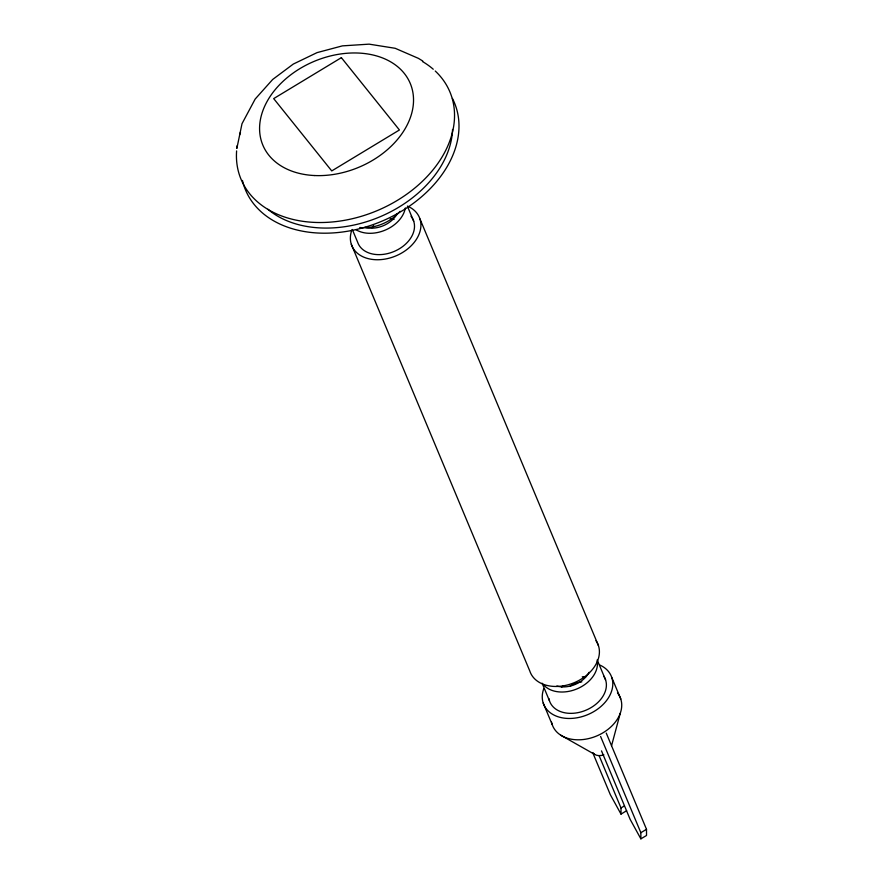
<?xml version="1.0" encoding="UTF-8"?>
<svg xmlns="http://www.w3.org/2000/svg" width="883" height="883" viewBox="0 0 883 883"><rect width="100%" height="100%" fill="white"/><g stroke="black" fill="none" stroke-linecap="round" stroke-linejoin="round"><path stroke-width="1.32" d="M236.92 148.09L242.008 123.708L255.165 99.062L272.67 79.47L293.288 64.073L317.074 52.616L342.405 45.872L369.127 44.15L395.165 48.289L418.432 58.366L422.791 61.048M611.544 745.782L620.274 713.221M626.643 810.704L621.003 814.115L621.003 807.967L624.38 805.925M646.499 829.292L646.533 835.473L640.87 838.85L640.859 832.713L646.499 829.292L606.246 733.078M560.837 735.241L594.645 754.391M640.87 838.85L630.164 819.391L601.511 750.881M621.003 814.115L610.308 794.645L592.824 752.868M419.955 218.929L598.453 645.65M611.842 677.647L620.771 698.983M407.416 206.181L413.719 221.247M597.206 659.877L605.606 679.965M600.606 736.488L640.859 832.713M599.237 755.958L621.003 807.967M352.317 229.492L357.571 242.041A29.967 21.556 -22.7 0 0 395.959 250.629A29.967 21.556 -22.7 0 0 411.025 216.291M542.107 683.188L549.458 700.76M351.324 244.348L529.822 671.069A36.622 26.347 -22.7 0 0 575.893 681.963A36.622 26.347 -22.7 0 0 595.992 640.705M543.211 703.067L552.14 724.402M589.104 672.316A23.3 16.766 -22.7 0 1 556.853 686.025M599.756 665.009A36.622 26.347 -22.7 0 1 607.592 699.104A36.622 26.347 -22.7 0 1 563.144 717.989A36.622 26.347 -22.7 0 1 543.707 688.828M617.471 692.923A36.622 26.347 -22.7 0 1 597.625 735.572A36.622 26.347 -22.7 0 1 551.555 722.173M407.869 206.291A36.622 26.347 -22.7 0 1 415.705 240.386A36.622 26.347 -22.7 0 1 371.268 259.271A36.622 26.347 -22.7 0 1 351.82 230.11M603.862 754.81A9.989 7.185 -22.7 0 1 593.166 753.089M603.597 675.914A29.967 21.556 -22.7 0 1 585.705 710.307A29.967 21.556 -22.7 0 1 548.906 698.563M597.228 660.826A29.967 21.556 -22.7 0 1 577.504 688.663A29.967 21.556 -22.7 0 1 543.222 684.38M405.33 207.947A29.967 21.556 -22.7 0 1 385.617 229.944A29.967 21.556 -22.7 0 1 355.761 229.569M397.218 213.598A23.3 16.766 -22.7 0 1 364.966 227.306M561.511 687.316A23.3 16.766 -22.7 0 1 563.045 685.65M582.261 676.831A23.3 16.766 -22.7 0 1 585.716 676.764M569.899 686.312A16.645 11.976 -22.7 0 1 581.842 681.886M371.975 227.671A16.645 11.976 -22.7 0 1 373.641 225.618M390.209 218.885A16.645 11.976 -22.7 0 1 394.039 219.492M452.416 98.421A113.201 81.424 -22.7 0 1 377.913 222.814A113.201 81.424 -22.7 0 1 242.45 180.452M435.231 71.004A113.201 81.424 -22.7 0 1 374.911 211.567A113.201 81.424 -22.7 0 1 236.611 150.905M236.854 148.278A113.201 81.424 -22.7 0 1 237.207 145.607M239.635 134.889A113.201 81.424 -22.7 0 1 240.485 132.218M422.46 61.512A113.201 81.424 -22.7 0 1 433.266 69.238M452.549 129.459A106.534 76.633 -22.7 0 1 381.092 216.324A106.534 76.633 -22.7 0 1 267.858 209.238M400.065 211.313A36.622 26.347 -22.7 0 1 359.712 227.516M341.368 57.66L273.686 98.609L331.743 170.927L399.425 129.978L341.368 57.66M314.624 175.54A79.9 57.472 -22.7 0 0 411.423 86.567A79.9 57.472 -22.7 0 0 283.62 80.783A79.9 57.472 -22.7 0 0 314.624 175.54"/></g></svg>
